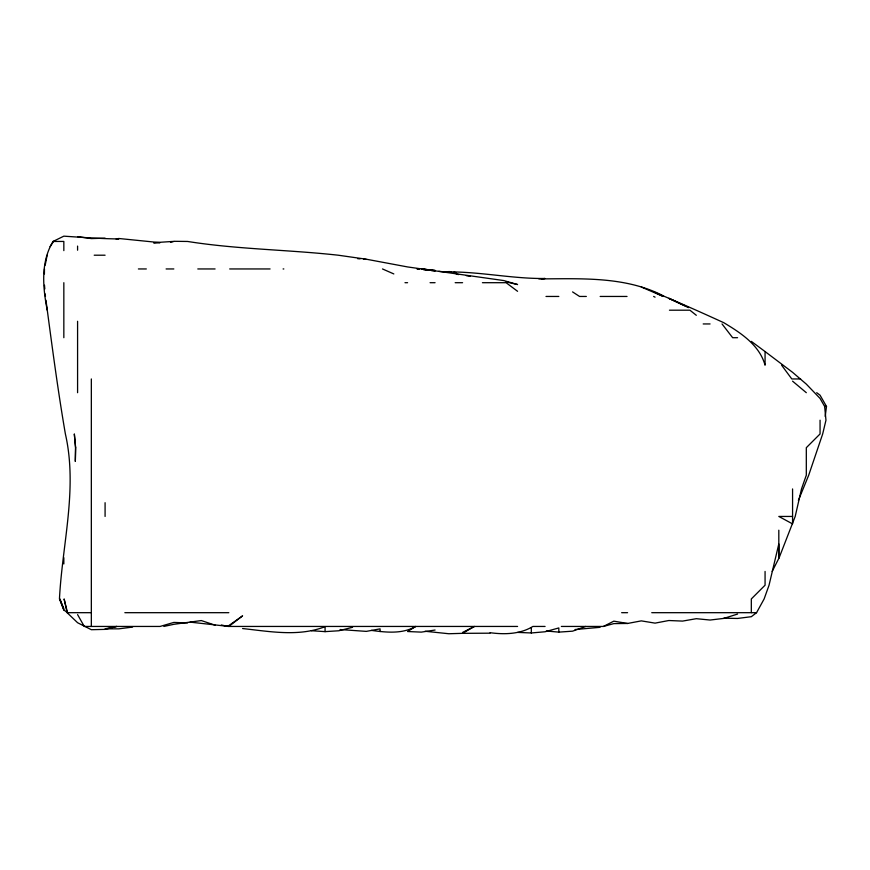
<?xml version="1.0" encoding="UTF-8"?>
<svg xmlns="http://www.w3.org/2000/svg" width="870" height="870" viewBox="0 0 870 870"><rect width="100%" height="100%" fill="white"/><g stroke="black" fill="none" stroke-linecap="round" stroke-linejoin="round"><path stroke-width="1.3" d="M44.403 273.952L44.468 268.95M132.588 627.085L118.831 628.836L105.085 628.836L116.656 626.443L105.085 629.38L91.339 629.706L77.582 622.724L67.11 612.687L64.097 598.941L67.523 612.687L63.836 609.99L59.454 598.941C62.216 544.12 77.832 488.603 65.38 433.945C57.724 389.542 51.906 344.857 45.947 300.204M825.195 416.447L826.5 406.442L820.062 395.208L816.712 392.696M45.197 265.198L47.143 255.204M798.388 500.402L808.708 475.194L822.683 433.945L825.967 420.199L824.64 406.442L820.062 398.427L806.316 384.116L792.57 372.327L765.067 351.567L765.067 365.193C759.466 345.02 740.761 332.895 723.818 322.716C704.156 313.722 684.429 304.902 664.528 296.452C625.867 275.986 581.019 278.857 538.824 278.878M772.179 571.438L779.161 557.692L795.202 516.443L801.498 488.94L806.316 475.194L806.316 447.691L820.062 433.945L820.062 420.199M723.818 618.2L737.564 618.45L751.321 616.699L756.552 612.687L764.132 598.941L769.047 585.195L778.813 543.946L778.813 557.692M116.33 239.283L118.831 238.945C100.387 238.739 82.226 237.379 63.836 236.161L53.059 241.447C40.509 262 42.804 287.557 47.241 310.198M50.09 246.612L53.527 241.447M190.084 622.126L228.832 626.443L242.578 615.862L228.832 625.584L228.832 626.443L517.574 626.443M490.071 632.707C504.535 634.643 520.184 634.274 532.908 626.443L545.077 626.443M425.071 631.261L448.822 633.741L462.579 633.338L474.4 626.443L462.579 632.446M561.357 626.443L603.421 626.443L613.818 621.158L627.574 623.464L641.32 620.875L655.066 623.127L668.823 620.517L682.569 621.093L696.315 618.69L710.072 620.038L723.818 618.396L737.564 614.068M170.498 242.328L173.837 241.447M585.727 626.443L572.569 631.174L558.823 632.12L546.327 631M603.421 626.443L613.818 623.616L627.574 623.464M352.578 627.292L338.832 630.761L325.075 631.631L311.329 630.707M163.843 626.443L173.837 624.312L201.329 620.56L215.086 625.171M116.33 238.913L118.831 238.489L160.08 242.654L153.838 242.915M435.076 630.032L421.33 632.12L407.573 631.522L415.697 626.443C402.321 634.219 386.041 632.414 371.327 630.38M600.072 627.324L575.07 629.532M445.081 271.929C478.522 271.266 511.603 278.857 545.077 278.498L541.325 278.857M517.574 632.403L531.32 632.968L545.077 631.761L558.823 627.933L558.823 632.12M153.838 242.686L172.815 241.447M490.071 633.186L462.579 633.338M105.085 238.173L91.339 238.587L77.582 236.629M53.059 241.447L63.836 241.447L63.836 250.625M94.199 255.204L105.085 255.204M138.395 268.95L146.334 268.95M166.105 268.95L173.837 268.95M197.794 268.95L215.086 268.95M229.68 268.95L270.081 268.95M283.098 268.95L283.827 268.95M404.985 282.696L407.573 282.696M430.063 282.696L435.076 282.696M455.173 282.696L462.579 282.696M482.426 282.696L506.079 282.696L517.574 291.298M546.001 296.452L558.823 296.452M586.326 296.452L579.55 296.452L572.569 291.907M600.169 296.452L627.031 296.452M669.454 310.198L689.932 310.198L696.315 315.299M703.188 323.944L710.072 323.944M737.564 337.701L732.649 337.701L722.035 323.944M800.596 378.95L791.787 378.95L781.608 365.193M824.64 406.442L826.5 406.442M792.57 516.443L778.813 516.443L792.57 523.892L792.57 488.94M67.11 612.687L77.115 612.687M77.582 612.687L91.339 612.687M124.845 612.687L228.832 612.687M621.648 612.687L627.574 612.687M651.75 612.687L756.552 612.687M173.837 241.305L187.583 241.458C237.477 249.385 288.068 249.668 338.202 255.204L366.324 259.216L407.573 266.938L503.828 280.575L517.574 284.544L506.199 281.902M187.583 622.942L173.837 622.42L160.08 626.443L84.27 626.443L77.582 614.601M357.581 258.651L360.082 258.868M363.823 259.184L366.324 259.401M242.578 628.542C269.82 631.479 298.682 636.981 325.075 626.661L325.075 631.631M438.828 271.331L448.822 272.288M423.831 269.896L426.322 270.135M431.324 270.613L435.076 270.972M340.083 629.543L366.324 631.381L380.081 628.858L380.081 631.576M456.326 274.213L458.827 274.561M448.822 271.505L451.323 271.886M453.825 272.267L456.326 272.658M466.331 275.681L470.072 276.279M226.33 625.9L228.832 626.443M221.361 624.964L227.625 626.443M641.32 287.013L663.201 296.452L655.066 292.429M382.485 268.95L393.827 273.941M653.631 296.452L655.066 297.159M688.475 307.632L668.823 298.323L684.929 305.729M751.321 341.377L764.926 351.447M792.57 381.158L806.316 392.696M63.836 608.608L59.823 598.941L63.836 609.99M44.49 285.197L44.805 288.949M45.24 293.951L45.447 296.452M778.813 530.189L778.813 558.355M765.067 571.438L765.067 585.195L751.321 598.941L751.321 612.687M531.32 627.64L531.32 632.968M105.085 502.697L105.085 516.443M91.339 378.95L91.339 626.443M77.582 246.079L77.582 250.212M77.582 321.291L77.582 392.696M63.836 282.696L63.836 337.701M63.836 557.692L63.836 563.945M75.581 447.691L75.331 461.448L75.603 447.691L74.331 433.945L75.581 447.691M435.076 270.45L421.352 268.95L435.076 270.505M419.264 269.298L417.208 268.95L419.264 269.298"/></g></svg>
